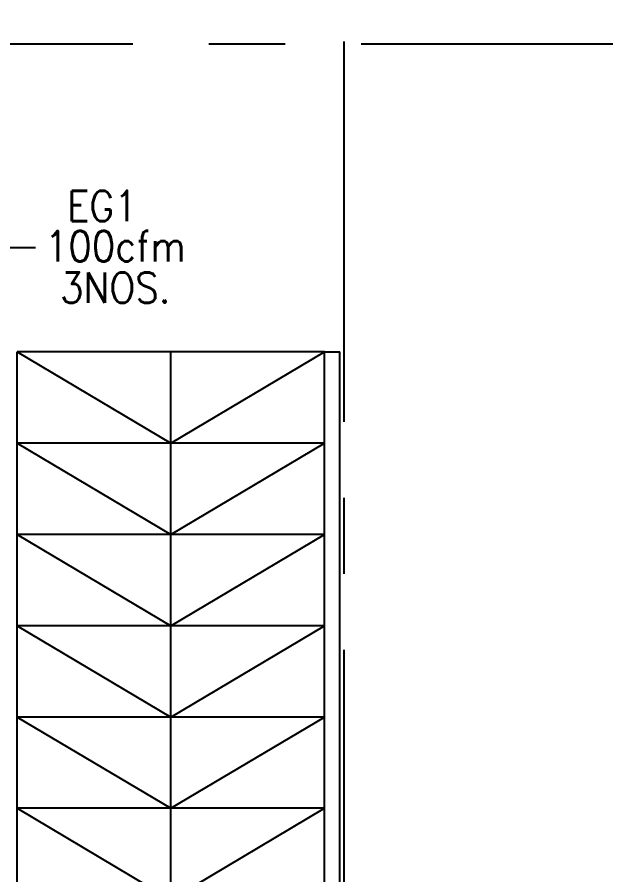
# Model space of a CAD drawing. Extents: x 417877.3 to 417955.8, y 43396.6 to 43486.9.
# Drawn here: x 417943.78 to 417947.65, y 43461.72 to 43467.35 of the extents above; entities that cross this region are included whole.
import ezdxf
from ezdxf.enums import TextEntityAlignment as Align

# ---------------------------------------------------------------- set-up
doc = ezdxf.new("R2010")
doc.units = 0
doc.header["$MEASUREMENT"] = 0
doc.linetypes.add('CENTERX2', pattern=[4, 2.5, -0.5, 0.5, -0.5])
for name, color, linetype in [('AXES', 11, 'CENTERX2'), ('Handrail', 9, 'CONTINUOUS'), ('Ramb', 9, 'CONTINUOUS'), ('SCD', 2, 'CONTINUOUS')]:
    doc.layers.add(name, color=color, linetype=linetype)
doc.styles.add('ROMANS', font='ROMANS.shx', dxfattribs={"width": 0.6})

msp = doc.modelspace()

# ---------------------------------------------------------------- linework, layer by layer
at = {"layer": 'AXES'}
for p, q in [((417945.928, 43408.6951), (417945.928, 43486.2342)), ((417878.0386, 43467.1794), (417955.1065, 43467.1794))]:
    msp.add_line(p, q, dxfattribs=at)
at = {"layer": 'Handrail'}
for p, q in [((417943.778, 43457.3544), (417943.778, 43465.1544)), ((417945.798, 43456.1544), (417945.798, 43465.1544)), ((417945.798, 43465.1544), (417945.898, 43465.1544)), ((417945.898, 43456.1544), (417945.898, 43465.1544))]:
    msp.add_line(p, q, dxfattribs=at)
at = {"layer": 'Ramb'}
for p, q in [((417945.798, 43465.1544), (417943.778, 43465.1544)), ((417943.778, 43465.1544), (417944.788, 43464.5544)), ((417944.788, 43457.3544), (417944.788, 43465.1544)), ((417944.788, 43464.5544), (417945.798, 43465.1544)), ((417945.798, 43464.5544), (417943.778, 43464.5544)), ((417943.778, 43464.5544), (417944.788, 43463.9544)), ((417944.788, 43463.9544), (417945.798, 43464.5544)), ((417945.798, 43463.9544), (417943.778, 43463.9544)), ((417943.778, 43463.9544), (417944.788, 43463.3544)), ((417944.788, 43463.3544), (417945.798, 43463.9544)), ((417945.798, 43463.3544), (417943.778, 43463.3544)), ((417943.778, 43463.3544), (417944.788, 43462.7544)), ((417944.788, 43462.7544), (417945.798, 43463.3544)), ((417945.798, 43462.7544), (417943.778, 43462.7544)), ((417943.778, 43462.7544), (417944.788, 43462.1544)), ((417944.788, 43462.1544), (417945.798, 43462.7544)), ((417945.798, 43462.1544), (417943.778, 43462.1544)), ((417943.778, 43462.1544), (417944.788, 43461.5544)), ((417944.788, 43461.5544), (417945.798, 43462.1544))]:
    msp.add_line(p, q, dxfattribs=at)
at = {"layer": 'SCD', "color": 4}
msp.add_line((417943.0364, 43465.8405), (417943.898, 43465.8405), dxfattribs=at)

# ---------------------------------------------------------------- texts
at = {"layer": 'SCD', "style": 'ROMANS', "width": 0.9}
for s, p in [('EG1', (417944.3378, 43466.1131)), ('100cfm', (417944.423, 43465.8493)), ('3NOS.', (417944.423, 43465.577))]:
    msp.add_text(s, height=0.2, dxfattribs=at).set_placement(p, align=Align.MIDDLE)

doc.saveas('drawing.dxf')
